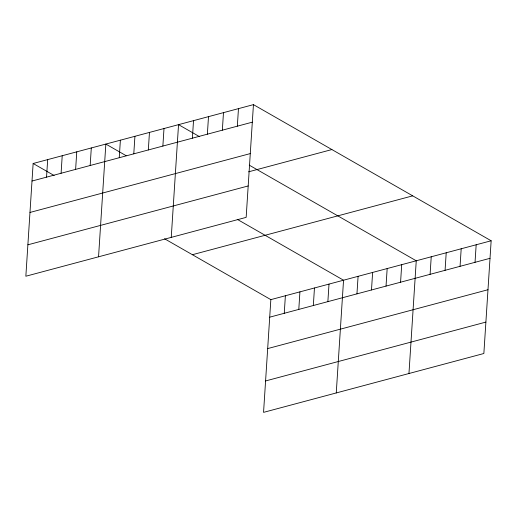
<?xml version="1.0" encoding="UTF-8"?>
<svg xmlns="http://www.w3.org/2000/svg" width="517" height="517" viewBox="0 0 517 517"><rect width="100%" height="100%" fill="white"/><g stroke="black" fill="none" stroke-linecap="round" stroke-linejoin="round"><path stroke-width="0.78" d="M33.14 163.495L25.85 276.227L246.157 217.366L253.446 104.634L33.14 163.495L54.149 175.528M46.543 177.15L47.68 159.611M61.084 173.266L62.221 155.727M75.624 169.382L76.762 151.843M90.165 165.498L91.302 147.952M98.553 256.8L105.843 144.069L126.154 155.701M119.246 157.724L120.383 140.185M133.787 153.84L134.918 136.301M148.327 149.956L149.458 132.417M162.868 146.072L163.999 128.533M171.25 237.374L178.539 124.649L199.549 136.682M192.389 138.181L193.52 120.642M207.369 134.181L208.5 116.642M222.349 130.181L223.48 112.641M237.329 126.174L238.466 108.635M164.555 238.764L270.843 299.634L263.554 412.366L483.86 353.505L491.15 240.773L253.446 104.634M284.253 313.289L285.384 295.75M298.794 309.405L299.925 291.866M313.334 305.521L314.465 287.982M327.875 301.637L329.006 284.098M336.257 392.939L343.547 280.214L237.258 219.337M356.95 293.869L358.087 276.33M371.49 289.979L372.628 272.44M386.031 286.095L387.168 268.556M400.572 282.211L401.709 264.672M408.96 373.52L416.25 260.788L249.278 165.162M430.092 274.327L431.23 256.787M445.072 270.32L446.21 252.781M460.052 266.32L461.19 248.78M475.033 262.319L476.17 244.78M32.009 181.034L252.309 122.174M29.973 212.448L250.28 153.588M248.567 171.825L331.888 149.562M27.879 244.812L248.186 185.952M192.402 254.707L412.708 195.846M270.843 299.634L491.15 240.773M269.712 317.173L490.013 258.313M267.683 348.587L487.983 289.727M265.589 380.951L485.89 322.091"/></g></svg>
